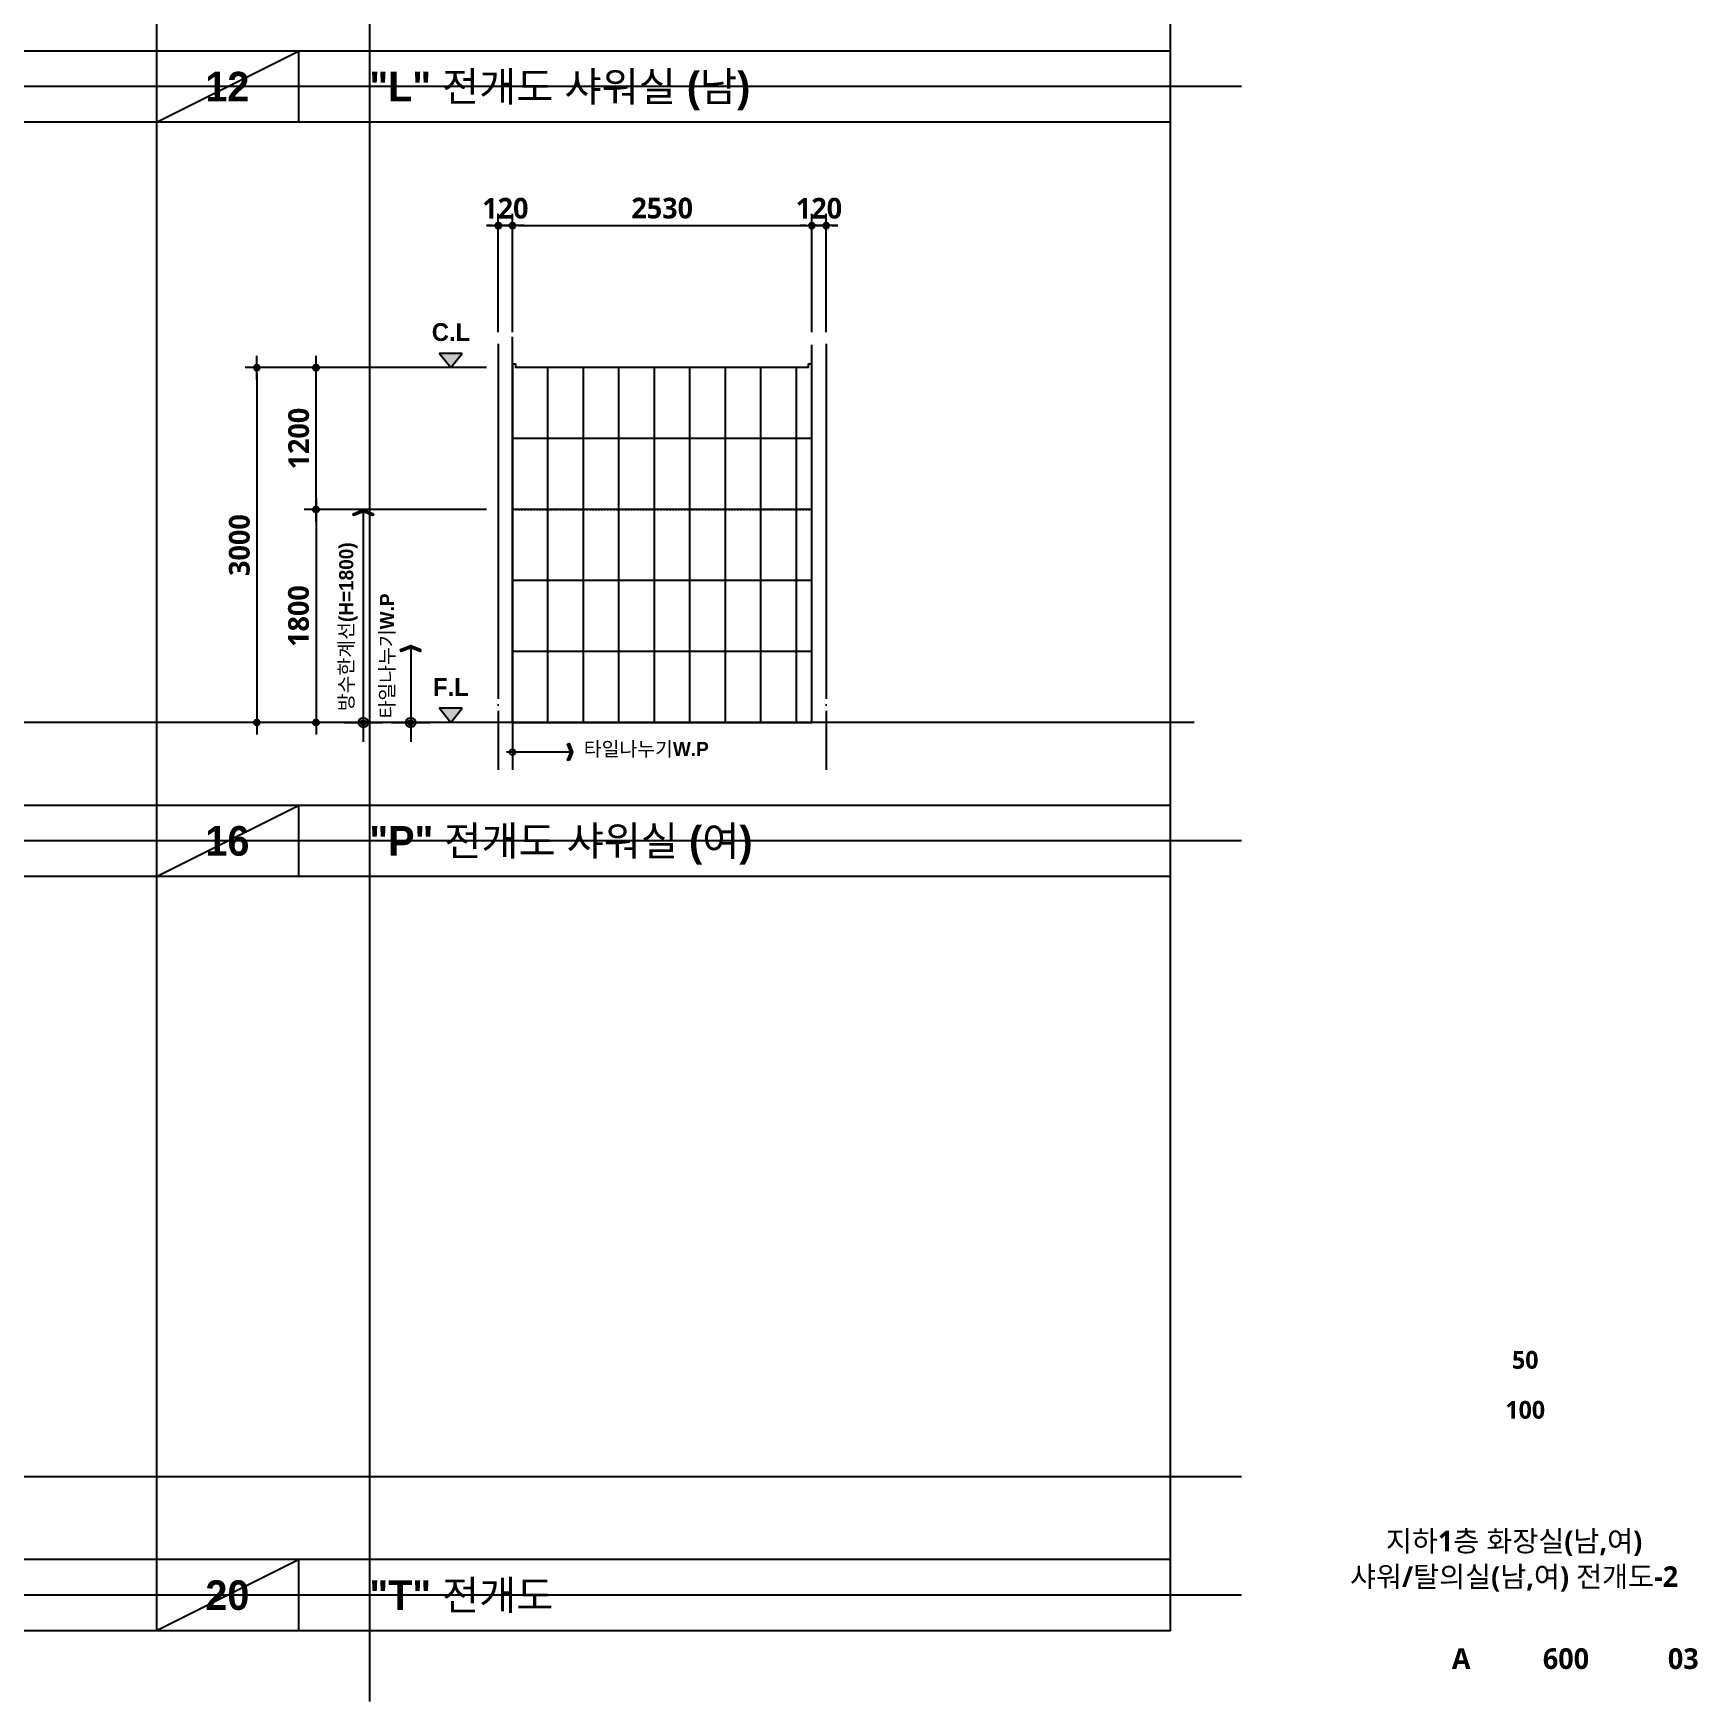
# Model space of a CAD drawing. Header units: millimetres. Extents: x 0 to 336000, y 0 to 30768.
# Drawn here: x 110267 to 124329, y 1000 to 15100 of the extents above; entities that cross this region are included whole.
import ezdxf
from ezdxf.enums import TextEntityAlignment as Align

# ---------------------------------------------------------------- set-up
doc = ezdxf.new("R2010")
doc.units = ezdxf.units.MM
doc.header["$LTSCALE"] = 50
doc.linetypes.add('CEN', pattern=[62, 60, -1, 0, -1])
doc.linetypes.add('HID', pattern=[0.5, 0.25, -0.25])
doc.layers.get('Defpoints').update_dxf_attribs({"color": 153})
for name, color, linetype in [('A-ANNO-GRA1', 7, 'Continuous'), ('A-ANNO-SYMB', 7, 'Continuous'), ('A-ANNO-TEXT1', 7, 'Continuous'), ('A-ANNO-TITL', 7, 'Continuous'), ('A-CEN', 1, 'CEN'), ('A-FLOR-TOIL-TILE', 8, 'Continuous'), ('A-ST-AXIS-DIM', 7, 'Continuous'), ('CEN', 1, 'Continuous'), ('DIM', 7, 'Continuous'), ('ELE2', 3, 'Continuous'), ('HID', 7, 'HID')]:
    doc.layers.add(name, color=color, linetype=linetype)
doc.layers.add('G(그리드1)', color=185, linetype='Continuous', plot=False)
doc.layers.add('G(그리드2)', color=235, linetype='Continuous', plot=False)
doc.styles.add('2020음성 1차', font='나눔고딕Bold.ttf')
doc.styles.add('SH_진천_나눔', font='')
doc.styles.get('SH_진천_나눔').set_extended_font_data('NanumGothic', bold=True)
doc.dimstyles.new('SHP 50', dxfattribs={"dimscale": 50, "dimtxt": 3.5, "dimasz": 1, "dimexe": 2, "dimexo": 2, "dimgap": 1, "dimtad": 1, "dimdec": 0, "dimzin": 0, "dimdsep": 46, "dimtxsty": 'SH_진천_나눔', "dimblk": 'DIMDOT', "dimcen": 0.09, "dimclrd": 256, "dimclre": 256, "dimclrt": 3, "dimadec": 0, "dimazin": 1, "dimtfac": 1, "dimtdec": 0, "dimtix": 1, "dimtmove": 2, "dimatfit": 0, "dimldrblk": 'DIMDOT', "dimfxl": 1, "dimtolj": 1, "dimtzin": 0, "dimlwd": -1, "dimlwe": -1, "dimarcsym": 0})

# ---------------------------------------------------------------- blocks, each defined once
blk = doc.blocks.new('DIMDOT')
at = {"color": 0}
blk.add_line((-2, 0), (2, 0), dxfattribs=at)
for radius in [0.5, 0.25]:
    blk.add_circle((0, 0), radius, dxfattribs=at)
blk = doc.blocks.new('*D21497')
at = {"layer": 'A-ST-AXIS-DIM'}
for p, q in [((114195, 12575), (114195, 13575)), ((114315, 12575), (114315, 13575)), ((114145, 13475), (114095, 13475)), ((114315, 13475), (114195, 13475)), ((114365, 13475), (114415, 13475))]:
    blk.add_line(p, q, dxfattribs=at)
at = {"layer": 'Defpoints', "color": 0}
for p in [(114195, 13475), (114195, 12475), (114315, 12475)]:
    blk.add_point(p, dxfattribs=at)
at = {"layer": 'A-ST-AXIS-DIM', "linetype": 'ByBlock', "xscale": 50, "yscale": 50, "zscale": 50}
blk.add_blockref('DIMDOT', (114195, 13475), dxfattribs=at)
at = {"layer": 'A-ST-AXIS-DIM', "linetype": 'ByBlock', "xscale": 50, "yscale": 50, "zscale": 50, "rotation": 180}
blk.add_blockref('DIMDOT', (114315, 13475), dxfattribs=at)
at = {"layer": 'A-ST-AXIS-DIM', "color": 3, "insert": (114255, 13621), "char_height": 175, "attachment_point": 5, "style": 'SH_진천_나눔'}
blk.add_mtext('\\A1;120', dxfattribs=at)
blk = doc.blocks.new('*D21498')
at = {"layer": 'A-ST-AXIS-DIM'}
for p, q in [((114315, 12575), (114315, 13575)), ((116845, 12575), (116845, 13575)), ((114365, 13475), (116795, 13475))]:
    blk.add_line(p, q, dxfattribs=at)
at = {"layer": 'Defpoints', "color": 0}
for p in [(116845, 13475), (114315, 12475), (116845, 12475)]:
    blk.add_point(p, dxfattribs=at)
at = {"layer": 'A-ST-AXIS-DIM', "linetype": 'ByBlock', "xscale": 50, "yscale": 50, "zscale": 50, "rotation": 180}
blk.add_blockref('DIMDOT', (114315, 13475), dxfattribs=at)
at = {"layer": 'A-ST-AXIS-DIM', "linetype": 'ByBlock', "xscale": 50, "yscale": 50, "zscale": 50}
blk.add_blockref('DIMDOT', (116845, 13475), dxfattribs=at)
at = {"layer": 'A-ST-AXIS-DIM', "color": 3, "insert": (115580, 13622), "char_height": 175, "attachment_point": 5, "style": 'SH_진천_나눔'}
blk.add_mtext('\\A1;2530', dxfattribs=at)
blk = doc.blocks.new('*D21499')
at = {"layer": 'A-ST-AXIS-DIM'}
for p, q in [((116845, 12575), (116845, 13575)), ((116965, 12575), (116965, 13575)), ((116795, 13475), (116745, 13475)), ((116845, 13475), (116965, 13475)), ((117015, 13475), (117065, 13475))]:
    blk.add_line(p, q, dxfattribs=at)
at = {"layer": 'Defpoints', "color": 0}
for p in [(116965, 13475), (116845, 12475), (116965, 12475)]:
    blk.add_point(p, dxfattribs=at)
at = {"layer": 'A-ST-AXIS-DIM', "linetype": 'ByBlock', "xscale": 50, "yscale": 50, "zscale": 50}
blk.add_blockref('DIMDOT', (116845, 13475), dxfattribs=at)
at = {"layer": 'A-ST-AXIS-DIM', "linetype": 'ByBlock', "xscale": 50, "yscale": 50, "zscale": 50, "rotation": 180}
blk.add_blockref('DIMDOT', (116965, 13475), dxfattribs=at)
at = {"layer": 'A-ST-AXIS-DIM', "color": 3, "insert": (116905, 13621), "char_height": 175, "attachment_point": 5, "style": 'SH_진천_나눔'}
blk.add_mtext('\\A1;120', dxfattribs=at)
blk = doc.blocks.new('*D21500')
at = {"layer": 'A-ST-AXIS-DIM'}
for p, q in [((114095, 12275), (112055, 12275)), ((112155, 12225), (112155, 9325)), ((114095, 9275), (112055, 9275))]:
    blk.add_line(p, q, dxfattribs=at)
at = {"layer": 'Defpoints', "color": 0}
for p in [(114195, 12275), (112155, 9275), (114195, 9275)]:
    blk.add_point(p, dxfattribs=at)
at = {"layer": 'A-ST-AXIS-DIM', "linetype": 'ByBlock', "xscale": 50, "yscale": 50, "zscale": 50}
for p, rotation in [((112155, 12275), 90), ((112155, 9275), 270)]:
    blk.add_blockref('DIMDOT', p, dxfattribs=dict(at, rotation=rotation))
at = {"layer": 'A-ST-AXIS-DIM', "color": 3, "insert": (112008, 10775), "char_height": 175, "attachment_point": 5, "rotation": 90, "style": 'SH_진천_나눔'}
blk.add_mtext('\\A1;3000', dxfattribs=at)
blk = doc.blocks.new('*D21501')
at = {"layer": 'A-ST-AXIS-DIM'}
for p, q in [((114095, 12275), (112555, 12275)), ((112655, 11125), (112655, 12225)), ((114095, 11075), (112555, 11075))]:
    blk.add_line(p, q, dxfattribs=at)
at = {"layer": 'Defpoints', "color": 0}
for p in [(112655, 12275), (114195, 12275), (114195, 11075)]:
    blk.add_point(p, dxfattribs=at)
at = {"layer": 'A-ST-AXIS-DIM', "linetype": 'ByBlock', "xscale": 50, "yscale": 50, "zscale": 50}
for p, rotation in [((112655, 12275), 90), ((112655, 11075), 270)]:
    blk.add_blockref('DIMDOT', p, dxfattribs=dict(at, rotation=rotation))
at = {"layer": 'A-ST-AXIS-DIM', "color": 3, "insert": (112509, 11675), "char_height": 175, "attachment_point": 5, "rotation": 90, "style": 'SH_진천_나눔'}
blk.add_mtext('\\A1;1200', dxfattribs=at)
blk = doc.blocks.new('*D21502')
at = {"layer": 'A-ST-AXIS-DIM'}
for p, q in [((114095, 11075), (112555, 11075)), ((112655, 11025), (112655, 9325)), ((114095, 9275), (112555, 9275))]:
    blk.add_line(p, q, dxfattribs=at)
at = {"layer": 'Defpoints', "color": 0}
for p in [(114195, 11075), (112655, 9275), (114195, 9275)]:
    blk.add_point(p, dxfattribs=at)
at = {"layer": 'A-ST-AXIS-DIM', "linetype": 'ByBlock', "xscale": 50, "yscale": 50, "zscale": 50}
for p, rotation in [((112655, 11075), 90), ((112655, 9275), 270)]:
    blk.add_blockref('DIMDOT', p, dxfattribs=dict(at, rotation=rotation))
at = {"layer": 'A-ST-AXIS-DIM', "color": 3, "insert": (112508, 10175), "char_height": 175, "attachment_point": 5, "rotation": 90, "style": 'SH_진천_나눔'}
blk.add_mtext('\\A1;1800', dxfattribs=at)
blk = doc.blocks.new('ARROWX')
blk.add_lwpolyline([(-0.2, -0.5), (-0.293, -0.463), (-0.108, 0), (-0.293, 0.463), (-0.2, 0.5), (0, 0)], close=True)
for points in [[(-0.2, 0.5), (-0.293, 0.463), (0, 0), (-0.108, 0)], [(0, 0), (-0.108, 0), (-0.2, -0.5), (-0.293, -0.463)]]:
    blk.add_solid(points)
blk = doc.blocks.new('Z_DOT')
at = {"layer": 'DIM', "color": 0}
for p, q in [((0, -3), (0, 3)), ((-3, 0), (3, 0))]:
    blk.add_line(p, q, dxfattribs=at)
for radius in [0.75, 0.375]:
    blk.add_circle((0, 0), radius, dxfattribs=at)
blk = doc.blocks.new('_CIDOTB')
at = {"color": 0, "linetype": 'ByBlock'}
blk.add_line((2, 0), (-1, 0), dxfattribs=at)
blk.add_circle((0, 0), 0.5, dxfattribs=at)

msp = doc.modelspace()

# ---------------------------------------------------------------- hatches: boundary and pattern name
at = {"layer": 'A-ANNO-SYMB', "transparency": 33554687}
h = msp.add_hatch(color=256, dxfattribs=at)
h.dxf.hatch_style = 1
h.paths.add_polyline_path([(113890.3, 12395.5), (113699.4, 12395.5), (113794.8, 12275)])
h = msp.add_hatch(color=256, dxfattribs=at)
h.dxf.hatch_style = 1
h.paths.add_polyline_path([(113890.3, 9395.5), (113699.4, 9395.5), (113794.8, 9275)])

# ---------------------------------------------------------------- linework, layer by layer
for p, q in [((114314.8, 9275), (114314.8, 12534.7)), ((116844.8, 9275), (116844.8, 12468.6))]:
    msp.add_line(p, q)
at = {"layer": 'A-ANNO-GRA1'}
for p, q in [((111306.1, 27100), (111306.1, 1600)), ((119874.8, 14950), (85600, 14950)), ((112506.1, 14950), (112506.1, 14350)), ((119874.8, 14350), (85600, 14350)), ((119874.8, 8575), (85600, 8575)), ((112506.1, 8575), (112506.1, 7975)), ((119874.8, 7975), (85600, 7975)), ((119874.8, 2200), (85600, 2200)), ((112506.1, 2200), (112506.1, 1600))]:
    msp.add_line(p, q, dxfattribs=at)
msp.add_lwpolyline([(85600, 27100), (85600, 1600), (119874.8, 1600), (119874.8, 27100)], close=True, dxfattribs=at)
at = {"layer": 'A-ANNO-SYMB'}
for p, q in [((113054.8, 11056.4), (113054.8, 9376.4)), ((113454.8, 9900.4), (113454.8, 9437)), ((114800.9, 9025), (114414.8, 9025))]:
    msp.add_line(p, q, dxfattribs=at)
at = {"layer": 'A-ANNO-SYMB', "transparency": 33554687}
for points in [[(113890.3, 12395.5), (113699.4, 12395.5), (113794.8, 12275)], [(113890.3, 9395.5), (113699.4, 9395.5), (113794.8, 9275)]]:
    msp.add_lwpolyline(points, close=True, dxfattribs=at)
at = {"layer": 'A-CEN'}
for p, q in [((114194.8, 12475), (114194.8, 8875)), ((116964.8, 12475), (116964.8, 8875))]:
    msp.add_line(p, q, dxfattribs=at)
at = {"layer": 'A-FLOR-TOIL-TILE'}
for p, q in [((114614.8, 9275), (114614.8, 12275)), ((114914.8, 9275), (114914.8, 12275)), ((115214.8, 9275), (115214.8, 12275)), ((115514.8, 9275), (115514.8, 12275)), ((115814.8, 9275), (115814.8, 12275)), ((116114.8, 9275), (116114.8, 12275)), ((116414.8, 9275), (116414.8, 12275)), ((116714.8, 9275), (116714.8, 12275)), ((116844.8, 11675), (114314.8, 11675)), ((116844.8, 11075), (114314.8, 11075)), ((116844.8, 10475), (114314.8, 10475)), ((116844.8, 9875), (114314.8, 9875))]:
    msp.add_line(p, q, dxfattribs=at)
at = {"layer": 'CEN'}
msp.add_line((114314.8, 9275), (114314.8, 8875), dxfattribs=at)
at = {"layer": 'ELE2'}
msp.add_lwpolyline([(116844.8, 12275), (116844.8, 12305), (116814.8, 12305), (116814.8, 12275), (114344.8, 12275), (114344.8, 12305), (114314.8, 12305), (114314.8, 12275), (114314.8, 9275), (116844.8, 9275)], close=True, dxfattribs=at)
at = {"layer": 'G(그리드1)'}
for p, q in [((120074.8, 9275), (85000, 9275)), ((120474.8, 2900), (85000, 2900))]:
    msp.add_line(p, q, dxfattribs=at)
at = {"layer": 'G(그리드2)'}
for p, q in [((113106.1, 27100), (113106.1, 1000)), ((111306.1, 14350), (112506.1, 14950)), ((120474.8, 14650), (85000, 14650)), ((111306.1, 7975), (112506.1, 8575)), ((120474.8, 8275), (85000, 8275)), ((111306.1, 1600), (112506.1, 2200)), ((120474.8, 1900), (85000, 1900))]:
    msp.add_line(p, q, dxfattribs=at)
at = {"layer": 'HID'}
msp.add_line((114314.8, 11075), (116844.8, 11075), dxfattribs=at)

# ---------------------------------------------------------------- block references
at = {"layer": 'A-ANNO-SYMB'}
for name, p, xscale, yscale, zscale, rotation in [('ARROWX', (113054.8, 11075), 172.7999999999884, 172.7999999999884, 172.7999999999884, 90), ('ARROWX', (113454.8, 9926.2), 172.7999999999884, 172.7999999999884, 172.7999999999884, 90), ('Z_DOT', (113054.8, 9275), 54, 54, 54, 270), ('Z_DOT', (113454.8, 9275), 54, 54, 54, 270)]:
    msp.add_blockref(name, p, dxfattribs=dict(at, xscale=xscale, yscale=yscale, zscale=zscale, rotation=rotation))
for name, p, xscale, yscale, zscale in [('_CIDOTB', (114314.8, 9025), 50, 50, 50), ('ARROWX', (114822.5, 9025), 144, 144, 144)]:
    msp.add_blockref(name, p, dxfattribs=dict(at, xscale=xscale, yscale=yscale, zscale=zscale))

# ---------------------------------------------------------------- texts
at = {"layer": 'A-ANNO-TEXT1', "style": '2020음성 1차'}
for s, height, p in [('"L" 전개도 샤워실 (남)', 250, (113106.1, 14650)), ('타일나누기W.P', 120, (114917.7, 9051.4)), ('"P" 전개도 샤워실 (여)', 250, (113106.1, 8275)), ('"T" 전개도', 250, (113106.1, 1900))]:
    msp.add_text(s, height=height, dxfattribs=at).set_placement(p, align=Align.MIDDLE_LEFT)
for s, height, p in [('12', 250, (111906.1, 14650)), ('C.L', 150, (113794.8, 12575.5)), ('F.L', 150, (113794.8, 9575.5)), ('16', 250, (111906.1, 8275)), ('20', 250, (111906.1, 1900))]:
    msp.add_text(s, height=height, dxfattribs=at).set_placement(p, align=Align.MIDDLE_CENTER)
at = {"layer": 'A-ANNO-TEXT1', "color": 1, "style": '2020음성 1차'}
msp.add_text('방수한계선(H=1800)', height=120, rotation=90, dxfattribs=at).set_placement((112970.3, 9371.5))
at = {"layer": 'A-ANNO-TEXT1', "style": '2020음성 1차'}
msp.add_text('타일나누기W.P', height=120, rotation=90, dxfattribs=at).set_placement((113314.6, 9309.9))
at = {"layer": 'A-ANNO-TITL', "style": 'SH_진천_나눔'}
for s, height, p in [('50', 150, (122872.6, 3888.9)), ('100', 150, (122872.6, 3466.7)), ('지하1층 화장실(남,여)', 175, (122778.4, 2348.6)), ('샤워/탈의실(남,여) 전개도-2', 175, (122778.4, 2048.6)), ('A', 175, (122331.3, 1363.5)), ('600', 175, (123216.8, 1363.5)), ('03', 175, (124207.9, 1363.5))]:
    msp.add_text(s, height=height, dxfattribs=at).set_placement(p, align=Align.MIDDLE)

# ---------------------------------------------------------------- dimensions: what is measured, and where the dimension line sits
at = {"layer": 'A-ST-AXIS-DIM'}
dim = msp.add_linear_dim(base=(114194.8, 13475), p1=(114314.8, 12475), p2=(114194.8, 12475), dimstyle='SHP 50', override={"dimtxsty": 'SH_진천_나눔', "dimldrblk": 'DIMDOT'}, dxfattribs=at)
dim.commit()
dim.dimension.update_dxf_attribs({"geometry": '*D21497', "text_midpoint": (114254.8, 13621.2)})
for base, p1, p2, angle, picture, middle in [((116844.8, 13475), (114314.8, 12475), (116844.8, 12475), 180, '*D21498', (115579.8, 13621.6)), ((116964.8, 13475), (116844.8, 12475), (116964.8, 12475), 180, '*D21499', (116904.8, 13621.2)), ((112154.8, 9275), (114194.8, 12275), (114194.8, 9275), 270, '*D21500', (112008.3, 10775)), ((112654.8, 12275), (114194.8, 11075), (114194.8, 12275), 90, '*D21501', (112508.6, 11675)), ((112654.8, 9275), (114194.8, 11075), (114194.8, 9275), 270, '*D21502', (112508.3, 10175))]:
    dim = msp.add_linear_dim(base=base, p1=p1, p2=p2, angle=angle, dimstyle='SHP 50', override={"dimtxsty": 'SH_진천_나눔', "dimldrblk": 'DIMDOT'}, dxfattribs=at)
    dim.commit()
    dim.dimension.update_dxf_attribs({"geometry": picture, "text_midpoint": middle})

doc.saveas('drawing.dxf')
